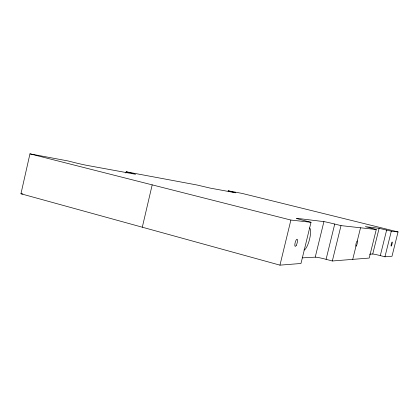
<?xml version="1.0" encoding="UTF-8"?>
<svg xmlns="http://www.w3.org/2000/svg" width="419" height="419" viewBox="0 0 419 419"><rect width="100%" height="100%" fill="white"/><g stroke="black" fill="none" stroke-linecap="round" stroke-linejoin="round"><path stroke-width="0.63" d="M302.418 257.858L315.229 257.161A9.234 0.707 13.9 0 1 326.087 259.319L332.33 260.99L369.202 258.062L376.267 229.528L341.008 225.616L334.729 224.045A9.249 0.272 13.7 0 0 323.913 221.62L296.846 218.33A10.485 0.356 13.6 0 0 303.801 220.467L311.013 222.29L300.983 263.478L279.96 265.148L20.95 193.761L29.953 153.852L68.009 160.948L73.765 162.399A9.647 0.278 13.1 0 0 86.843 165.353L135.609 174.283L126.203 171.795L125.91 173.057M142.308 227.208L152.191 184.868M279.96 265.148L290.886 220.059L311.013 222.29M315.229 257.161L323.913 221.62M326.087 259.319L334.729 224.045M332.33 260.99L341.008 225.616M352.735 259.371L355.977 246.22M357.276 240.956L360.529 227.779M372.737 254.024L379.106 228.324L391.309 231.194L398.05 231.943L392.001 256.25L384.941 256.81L380.305 255.611A6.73 0.367 14 0 0 372.737 254.024L369.506 254.202M380.305 255.611L386.653 230.041M384.941 256.81L391.309 231.194M20.95 193.761L22.883 193.966M379.106 228.324L365.347 226.658L376.267 229.528M126.203 171.795L196.993 184.999L210.081 188.079L235.688 192.798L228.004 190.781L242.072 193.4L398.05 231.943M29.953 153.852L290.886 220.059M309.316 227.967A11.365 2.943 -75.4 0 1 309.599 239.087A11.365 2.943 -75.4 0 1 303.948 250.017M356.553 245.461A2.713 0.539 -75.6 0 0 357.397 241.051A2.713 0.539 -75.6 0 0 355.925 244.256A2.713 0.539 -75.6 0 0 356.553 245.461M296.27 245.335A3.698 1 -75.3 0 0 297.275 239.317A3.698 1 -75.3 0 0 294.95 243.675A3.698 1 -75.3 0 0 296.27 245.335M391.54 245.539A2.142 0.335 -75.7 0 0 392.252 242.056A2.142 0.335 -75.7 0 0 391.194 244.591A2.142 0.335 -75.7 0 0 391.54 245.539"/></g></svg>
